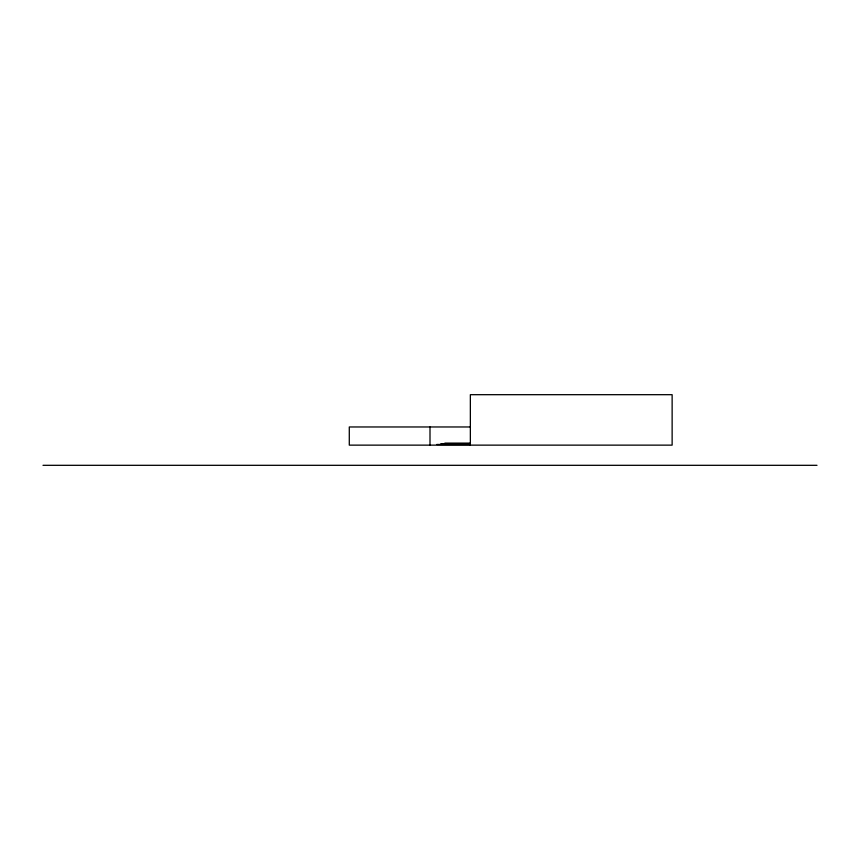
<?xml version="1.0" encoding="UTF-8"?>
<svg xmlns="http://www.w3.org/2000/svg" width="860" height="860" viewBox="0 0 860 860"><rect width="100%" height="100%" fill="white"/><g stroke="black" fill="none" stroke-linecap="round" stroke-linejoin="round"><path stroke-width="1.29" d="M470.356 426.969L349.289 426.969L349.289 445.136L672.133 445.136L672.133 394.686L470.356 394.686L470.356 445.136M444.846 443.115L470.356 443.115M440.815 443.792L470.356 443.792M436.772 444.459L470.356 444.459M43 465.314L817 465.314M430 426.969L430 445.136"/></g></svg>
